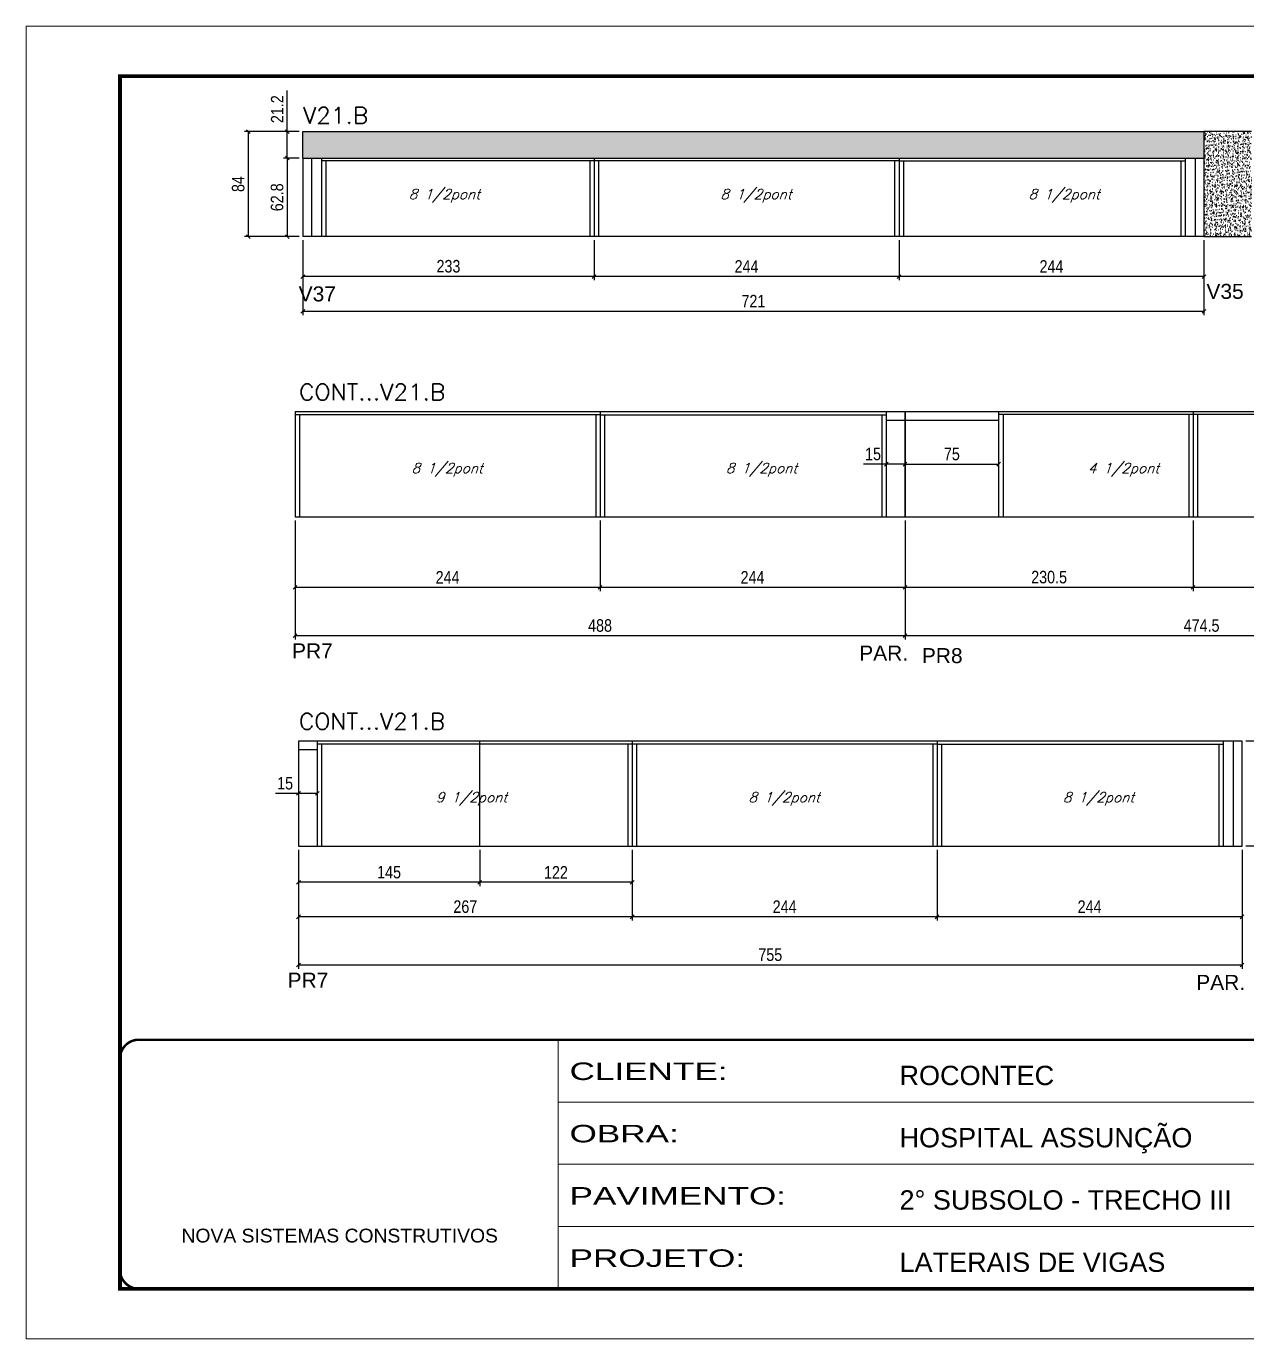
# Model space of a CAD drawing. Extents: x 137137 to 143418, y 10464 to 34486.
# Drawn here: x 137137 to 138114, y 25396 to 26446 of the extents above; entities that cross this region are included whole.
import ezdxf

# ---------------------------------------------------------------- set-up
doc = ezdxf.new("R2010")
doc.units = 0
doc.linetypes.add('CONTINUO', pattern=[0])
doc.linetypes.add('DASHED', pattern=[0.75, 0.5, -0.25])
doc.layers.add('00-FELIPE', color=2, linetype='Continuous', lineweight=13, plot=False)
for name, color, linetype in [('5', 5, 'Continuous'), ('COTA', 241, 'Continuous'), ('cotas', 4, 'Continuous'), ('Painéis', 200, 'Continuous'), ('SARR_2.2x7', 40, 'Continuous'), ('SARR_3.5x7', 81, 'Continuous'), ('texto', 7, 'Continuous')]:
    doc.layers.add(name, color=color, linetype=linetype)
for name, color, linetype, lineweight in [('Escoras', 2, 'Continuous', 25), ('Folhas', 255, 'Continuous', 9), ('SARRAFO DE PRESSAO', 251, 'DASHED', 9), ('Texto Seção', 7, 'Continuous', 15)]:
    doc.layers.add(name, color=color, linetype=linetype, lineweight=lineweight)
doc.styles.add('ARIAL', font='arial.ttf')
doc.styles.add('COTA TECNICA', font='techl___.ttf', dxfattribs={"height": 10})
doc.styles.add('REGUA-120', font='ROMANS.shx', dxfattribs={"height": 15})
doc.styles.add('Romans', font='romans.shx')
doc.styles.get("Standard").update_dxf_attribs({"font": 'arial.ttf'})
doc.styles.add('Tecnologia', font='')
doc.styles.get('Tecnologia').set_extended_font_data('Forgotten Futurist')
doc.dimstyles.new('PAINEL', dxfattribs={"dimtxt": 10, "dimasz": 3, "dimexe": 3, "dimexo": 3, "dimgap": 3, "dimtad": 1, "dimdec": 1, "dimzin": 12, "dimdsep": 46, "dimtxsty": 'COTA TECNICA', "dimblk1": 'OBLIQUE', "dimblk2": 'OBLIQUE', "dimsah": 1, "dimcen": 0.9, "dimclrd": 4, "dimclre": 4, "dimclrt": 240, "dimadec": 1, "dimazin": 3, "dimtfac": 1, "dimtdec": 1, "dimtmove": 0, "dimatfit": 3, "dimfxl": 1, "dimtolj": 1, "dimtzin": 12, "dimarcsym": 0})

# ---------------------------------------------------------------- blocks, each defined once
blk = doc.blocks.new('9999999999')
at = {"color": 30, "linetype": 'CONTINUO'}
for p, q in [((98564.6, 34230.2), (98564.6, 34429.4)), ((98564.6, 34379.6), (99584, 34379.6)), ((98564.6, 34329.8), (99488, 34329.8)), ((98564.6, 34280), (99488, 34280))]:
    blk.add_line(p, q, dxfattribs=at)
at = {"color": 30, "linetype": 'CONTINUO', "const_width": 2}
blk.add_lwpolyline([(99584, 34230.2), (99584, 34414.4, 0.414214), (99569, 34429.4), (98229, 34429.4, 0.414214), (98214, 34414.4), (98214, 34245.2, 0.414214), (98229, 34230.2), (99584, 34230.2)], format="xyb", dxfattribs=at)
at = {"layer": 'Folhas'}
blk.add_lwpolyline([(98139, 34190.2), (99624, 34190.2), (99624, 35240.2), (98139, 35240.2)], close=True, dxfattribs=at)
at = {"layer": 'Folhas', "color": 30, "const_width": 3}
blk.add_lwpolyline([(98214, 34230.2), (99584, 34230.2), (99584, 35200.2), (98214, 35200.2)], close=True, dxfattribs=at)
at = {"color": 7, "linetype": 'Continuous', "ltscale": 5, "style": 'ARIAL'}
for s, height, p in [('ROCONTEC', 15.48, (98837.7, 34393.1)), ('HOSPITAL ASSUNÇÃO', 15.483, (98837.7, 34343.3)), ('2° SUBSOLO - TRECHO III', 15.483, (98837.7, 34293.5)), ('NOVA SISTEMAS CONSTRUTIVOS', 11.059, (98263.2, 34267.2)), ('LATERAIS DE VIGAS', 15.483, (98837.7, 34243.7))]:
    blk.add_text(s, height=height, dxfattribs=at).set_placement(p)
at = {"layer": 'Folhas', "color": 7, "style": 'Tecnologia', "width": 1.5}
for s, p in [('CLIENTE:', (98573.7, 34397.2)), ('OBRA:', (98573.7, 34347.3)), ('PAVIMENTO:', (98573.7, 34297.5)), ('PROJETO:', (98573.7, 34247.7))]:
    blk.add_text(s, height=14, dxfattribs=at).set_placement(p)
blk = doc.blocks.new('_Oblique')
at = {"color": 0, "linetype": 'ByBlock', "lineweight": -2}
blk.add_line((-0.5, -0.5), (0.5, 0.5), dxfattribs=at)
blk = doc.blocks.new('*D622')
at = {"layer": 'Defpoints', "color": 0, "linetype": 'ByBlock', "transparency": 16777216}
for p in [(137835.6, 26277.5), (138079.6, 26277.5), (137835.6, 26245.5)]:
    blk.add_point(p, dxfattribs=at)
at = {"layer": 'Escoras', "color": 4, "linetype": 'ByBlock', "lineweight": -2, "transparency": 16777216}
for p, q in [((137835.6, 26274.5), (137835.6, 26242.5)), ((138079.6, 26274.5), (138079.6, 26242.5)), ((138079.6, 26245.5), (137835.6, 26245.5))]:
    blk.add_line(p, q, dxfattribs=at)
at = {"layer": 'Escoras', "color": 4, "linetype": 'ByBlock', "lineweight": -2, "transparency": 16777216, "xscale": 3, "yscale": 3, "zscale": 3, "rotation": 180}
blk.add_blockref('_Oblique', (137835.6, 26245.5), dxfattribs=at)
at = {"layer": 'Escoras', "color": 4, "linetype": 'ByBlock', "lineweight": -2, "transparency": 16777216, "xscale": 3, "yscale": 3, "zscale": 3}
blk.add_blockref('_Oblique', (138079.6, 26245.5), dxfattribs=at)
at = {"layer": 'Escoras', "color": 240, "linetype": 'ByBlock', "transparency": 16777216, "insert": (137957.6, 26253.6), "char_height": 10, "attachment_point": 5, "style": 'COTA TECNICA'}
blk.add_mtext('\\A1;244', dxfattribs=at)
blk = doc.blocks.new('*D623')
at = {"layer": 'Defpoints', "color": 0, "linetype": 'ByBlock', "transparency": 16777216}
for p in [(137591.6, 26277.5), (137835.6, 26277.5), (137591.6, 26245.5)]:
    blk.add_point(p, dxfattribs=at)
at = {"layer": 'Escoras', "color": 4, "linetype": 'ByBlock', "lineweight": -2, "transparency": 16777216}
for p, q in [((137591.6, 26274.5), (137591.6, 26242.5)), ((137835.6, 26274.5), (137835.6, 26242.5)), ((137835.6, 26245.5), (137591.6, 26245.5))]:
    blk.add_line(p, q, dxfattribs=at)
at = {"layer": 'Escoras', "color": 4, "linetype": 'ByBlock', "lineweight": -2, "transparency": 16777216, "xscale": 3, "yscale": 3, "zscale": 3, "rotation": 180}
blk.add_blockref('_Oblique', (137591.6, 26245.5), dxfattribs=at)
at = {"layer": 'Escoras', "color": 4, "linetype": 'ByBlock', "lineweight": -2, "transparency": 16777216, "xscale": 3, "yscale": 3, "zscale": 3}
blk.add_blockref('_Oblique', (137835.6, 26245.5), dxfattribs=at)
at = {"layer": 'Escoras', "color": 240, "linetype": 'ByBlock', "transparency": 16777216, "insert": (137713.6, 26253.6), "char_height": 10, "attachment_point": 5, "style": 'COTA TECNICA'}
blk.add_mtext('\\A1;244', dxfattribs=at)
blk = doc.blocks.new('*D624')
at = {"layer": 'Defpoints', "color": 0, "linetype": 'ByBlock', "transparency": 16777216}
for p in [(137358.6, 26277.5), (137591.6, 26277.5), (137358.6, 26245.5)]:
    blk.add_point(p, dxfattribs=at)
at = {"layer": 'Escoras', "color": 4, "linetype": 'ByBlock', "lineweight": -2, "transparency": 16777216}
for p, q in [((137358.6, 26274.5), (137358.6, 26242.5)), ((137591.6, 26274.5), (137591.6, 26242.5)), ((137591.6, 26245.5), (137358.6, 26245.5))]:
    blk.add_line(p, q, dxfattribs=at)
at = {"layer": 'Escoras', "color": 4, "linetype": 'ByBlock', "lineweight": -2, "transparency": 16777216, "xscale": 3, "yscale": 3, "zscale": 3, "rotation": 180}
blk.add_blockref('_Oblique', (137358.6, 26245.5), dxfattribs=at)
at = {"layer": 'Escoras', "color": 4, "linetype": 'ByBlock', "lineweight": -2, "transparency": 16777216, "xscale": 3, "yscale": 3, "zscale": 3}
blk.add_blockref('_Oblique', (137591.6, 26245.5), dxfattribs=at)
at = {"layer": 'Escoras', "color": 240, "linetype": 'ByBlock', "transparency": 16777216, "insert": (137475.1, 26253.7), "char_height": 10, "attachment_point": 5, "style": 'COTA TECNICA'}
blk.add_mtext('\\A1;233', dxfattribs=at)
blk = doc.blocks.new('*D610')
at = {"layer": 'Defpoints', "color": 0, "linetype": 'ByBlock', "transparency": 16777216}
for p in [(137358.6, 26277.5), (138079.6, 26277.6), (138079.6, 26217.7)]:
    blk.add_point(p, dxfattribs=at)
at = {"layer": 'Escoras', "color": 4, "linetype": 'ByBlock', "lineweight": -2, "transparency": 16777216}
for p, q in [((137358.6, 26274.5), (137358.6, 26214.7)), ((138079.6, 26274.6), (138079.6, 26214.7)), ((137358.6, 26217.7), (138079.6, 26217.7))]:
    blk.add_line(p, q, dxfattribs=at)
at = {"layer": 'Escoras', "color": 4, "linetype": 'ByBlock', "lineweight": -2, "transparency": 16777216, "xscale": 3, "yscale": 3, "zscale": 3, "rotation": 180}
blk.add_blockref('_Oblique', (137358.6, 26217.7), dxfattribs=at)
at = {"layer": 'Escoras', "color": 4, "linetype": 'ByBlock', "lineweight": -2, "transparency": 16777216, "xscale": 3, "yscale": 3, "zscale": 3}
blk.add_blockref('_Oblique', (138079.6, 26217.7), dxfattribs=at)
at = {"layer": 'Escoras', "color": 240, "linetype": 'ByBlock', "transparency": 16777216, "insert": (137719.1, 26225.8), "char_height": 10, "attachment_point": 5, "style": 'COTA TECNICA'}
blk.add_mtext('\\A1;721', dxfattribs=at)
blk = doc.blocks.new('*D101')
at = {"layer": 'cotas', "color": 4, "linetype": 'ByBlock', "lineweight": -2, "transparency": 16777216}
for p, q in [((138070.9, 26050.4), (138070.9, 25993.8)), ((138314.9, 26050.4), (138314.9, 25993.8)), ((138314.9, 25996.8), (138070.9, 25996.8))]:
    blk.add_line(p, q, dxfattribs=at)
at = {"layer": 'Defpoints', "color": 0, "linetype": 'ByBlock', "transparency": 16777216}
for p in [(138070.9, 26053.4), (138314.9, 26053.4), (138070.9, 25996.8)]:
    blk.add_point(p, dxfattribs=at)
at = {"layer": 'cotas', "color": 4, "linetype": 'ByBlock', "lineweight": -2, "transparency": 16777216, "xscale": 3, "yscale": 3, "zscale": 3, "rotation": 180}
blk.add_blockref('_Oblique', (138070.9, 25996.8), dxfattribs=at)
at = {"layer": 'cotas', "color": 4, "linetype": 'ByBlock', "lineweight": -2, "transparency": 16777216, "xscale": 3, "yscale": 3, "zscale": 3}
blk.add_blockref('_Oblique', (138314.9, 25996.8), dxfattribs=at)
at = {"layer": 'cotas', "color": 240, "linetype": 'ByBlock', "transparency": 16777216, "insert": (138192.9, 26004.9), "char_height": 10, "attachment_point": 5, "style": 'COTA TECNICA'}
blk.add_mtext('\\A1;244', dxfattribs=at)
blk = doc.blocks.new('*D611')
at = {"layer": 'Defpoints', "color": 0, "linetype": 'ByBlock', "transparency": 16777216}
for p in [(137840.4, 26053.4), (138070.9, 26053.4), (137840.4, 25996.8)]:
    blk.add_point(p, dxfattribs=at)
at = {"layer": 'Escoras', "color": 4, "linetype": 'ByBlock', "lineweight": -2, "transparency": 16777216}
for p, q in [((137840.4, 26050.4), (137840.4, 25993.8)), ((138070.9, 26050.4), (138070.9, 25993.8)), ((138070.9, 25996.8), (137840.4, 25996.8))]:
    blk.add_line(p, q, dxfattribs=at)
at = {"layer": 'Escoras', "color": 4, "linetype": 'ByBlock', "lineweight": -2, "transparency": 16777216, "xscale": 3, "yscale": 3, "zscale": 3, "rotation": 180}
blk.add_blockref('_Oblique', (137840.4, 25996.8), dxfattribs=at)
at = {"layer": 'Escoras', "color": 4, "linetype": 'ByBlock', "lineweight": -2, "transparency": 16777216, "xscale": 3, "yscale": 3, "zscale": 3}
blk.add_blockref('_Oblique', (138070.9, 25996.8), dxfattribs=at)
at = {"layer": 'Escoras', "color": 240, "linetype": 'ByBlock', "transparency": 16777216, "insert": (137955.7, 26005), "char_height": 10, "attachment_point": 5, "style": 'COTA TECNICA'}
blk.add_mtext('\\A1;230.5', dxfattribs=at)
blk = doc.blocks.new('*D102')
at = {"layer": 'Defpoints', "color": 0, "linetype": 'ByBlock', "transparency": 16777216}
for p in [(137840.4, 26053.4), (138314.9, 26053.4), (137840.4, 25958.2)]:
    blk.add_point(p, dxfattribs=at)
at = {"layer": 'Escoras', "color": 4, "linetype": 'ByBlock', "lineweight": -2, "transparency": 16777216}
for p, q in [((137840.4, 26050.4), (137840.4, 25955.2)), ((138314.9, 26050.4), (138314.9, 25955.2)), ((138314.9, 25958.2), (137840.4, 25958.2))]:
    blk.add_line(p, q, dxfattribs=at)
at = {"layer": 'Escoras', "color": 4, "linetype": 'ByBlock', "lineweight": -2, "transparency": 16777216, "xscale": 3, "yscale": 3, "zscale": 3, "rotation": 180}
blk.add_blockref('_Oblique', (137840.4, 25958.2), dxfattribs=at)
at = {"layer": 'Escoras', "color": 4, "linetype": 'ByBlock', "lineweight": -2, "transparency": 16777216, "xscale": 3, "yscale": 3, "zscale": 3}
blk.add_blockref('_Oblique', (138314.9, 25958.2), dxfattribs=at)
at = {"layer": 'Escoras', "color": 240, "linetype": 'ByBlock', "transparency": 16777216, "insert": (138077.7, 25966.3), "char_height": 10, "attachment_point": 5, "style": 'COTA TECNICA'}
blk.add_mtext('\\A1;474.5', dxfattribs=at)
blk = doc.blocks.new('*D103')
at = {"layer": 'cotas', "color": 4, "linetype": 'ByBlock', "lineweight": -2, "transparency": 16777216}
for p, q in [((137866.1, 25787), (137866.1, 25730.3)), ((138110.1, 25787), (138110.1, 25730.3)), ((138110.1, 25733.3), (137866.1, 25733.3))]:
    blk.add_line(p, q, dxfattribs=at)
at = {"layer": 'Defpoints', "color": 0, "linetype": 'ByBlock', "transparency": 16777216}
for p in [(137866.1, 25790), (138110.1, 25790), (137866.1, 25733.3)]:
    blk.add_point(p, dxfattribs=at)
at = {"layer": 'cotas', "color": 4, "linetype": 'ByBlock', "lineweight": -2, "transparency": 16777216, "xscale": 3, "yscale": 3, "zscale": 3, "rotation": 180}
blk.add_blockref('_Oblique', (137866.1, 25733.3), dxfattribs=at)
at = {"layer": 'cotas', "color": 4, "linetype": 'ByBlock', "lineweight": -2, "transparency": 16777216, "xscale": 3, "yscale": 3, "zscale": 3}
blk.add_blockref('_Oblique', (138110.1, 25733.3), dxfattribs=at)
at = {"layer": 'cotas', "color": 240, "linetype": 'ByBlock', "transparency": 16777216, "insert": (137988.1, 25741.4), "char_height": 10, "attachment_point": 5, "style": 'COTA TECNICA'}
blk.add_mtext('\\A1;244', dxfattribs=at)
blk = doc.blocks.new('*D612')
at = {"layer": 'Defpoints', "color": 0, "linetype": 'ByBlock', "transparency": 16777216}
for p in [(137355.1, 25790), (137622.1, 25790), (137355.1, 25733.3)]:
    blk.add_point(p, dxfattribs=at)
at = {"layer": 'Escoras', "color": 4, "linetype": 'ByBlock', "lineweight": -2, "transparency": 16777216}
for p, q in [((137355.1, 25787), (137355.1, 25730.3)), ((137622.1, 25787), (137622.1, 25730.3)), ((137622.1, 25733.3), (137355.1, 25733.3))]:
    blk.add_line(p, q, dxfattribs=at)
at = {"layer": 'Escoras', "color": 4, "linetype": 'ByBlock', "lineweight": -2, "transparency": 16777216, "xscale": 3, "yscale": 3, "zscale": 3, "rotation": 180}
blk.add_blockref('_Oblique', (137355.1, 25733.3), dxfattribs=at)
at = {"layer": 'Escoras', "color": 4, "linetype": 'ByBlock', "lineweight": -2, "transparency": 16777216, "xscale": 3, "yscale": 3, "zscale": 3}
blk.add_blockref('_Oblique', (137622.1, 25733.3), dxfattribs=at)
at = {"layer": 'Escoras', "color": 240, "linetype": 'ByBlock', "transparency": 16777216, "insert": (137488.6, 25741.4), "char_height": 10, "attachment_point": 5, "style": 'COTA TECNICA'}
blk.add_mtext('\\A1;267', dxfattribs=at)
blk = doc.blocks.new('*D104')
at = {"layer": 'Defpoints', "color": 0, "linetype": 'ByBlock', "transparency": 16777216}
for p in [(137355.1, 25790), (138110.1, 25790), (137355.1, 25694.7)]:
    blk.add_point(p, dxfattribs=at)
at = {"layer": 'Escoras', "color": 4, "linetype": 'ByBlock', "lineweight": -2, "transparency": 16777216}
for p, q in [((137355.1, 25787), (137355.1, 25691.7)), ((138110.1, 25787), (138110.1, 25691.7)), ((138110.1, 25694.7), (137355.1, 25694.7))]:
    blk.add_line(p, q, dxfattribs=at)
at = {"layer": 'Escoras', "color": 4, "linetype": 'ByBlock', "lineweight": -2, "transparency": 16777216, "xscale": 3, "yscale": 3, "zscale": 3, "rotation": 180}
blk.add_blockref('_Oblique', (137355.1, 25694.7), dxfattribs=at)
at = {"layer": 'Escoras', "color": 4, "linetype": 'ByBlock', "lineweight": -2, "transparency": 16777216, "xscale": 3, "yscale": 3, "zscale": 3}
blk.add_blockref('_Oblique', (138110.1, 25694.7), dxfattribs=at)
at = {"layer": 'Escoras', "color": 240, "linetype": 'ByBlock', "transparency": 16777216, "insert": (137732.6, 25702.9), "char_height": 10, "attachment_point": 5, "style": 'COTA TECNICA'}
blk.add_mtext('\\A1;755', dxfattribs=at)
blk = doc.blocks.new('*D593')
at = {"layer": 'Defpoints', "color": 0, "linetype": 'ByBlock', "transparency": 16777216}
for p in [(137500.1, 25790), (137622.1, 25790), (137500.1, 25760.9)]:
    blk.add_point(p, dxfattribs=at)
at = {"layer": 'Escoras', "color": 4, "linetype": 'ByBlock', "lineweight": -2, "transparency": 16777216}
for p, q in [((137500.1, 25787), (137500.1, 25757.9)), ((137622.1, 25787), (137622.1, 25757.9)), ((137622.1, 25760.9), (137500.1, 25760.9))]:
    blk.add_line(p, q, dxfattribs=at)
at = {"layer": 'Escoras', "color": 4, "linetype": 'ByBlock', "lineweight": -2, "transparency": 16777216, "xscale": 3, "yscale": 3, "zscale": 3, "rotation": 180}
blk.add_blockref('_Oblique', (137500.1, 25760.9), dxfattribs=at)
at = {"layer": 'Escoras', "color": 4, "linetype": 'ByBlock', "lineweight": -2, "transparency": 16777216, "xscale": 3, "yscale": 3, "zscale": 3}
blk.add_blockref('_Oblique', (137622.1, 25760.9), dxfattribs=at)
at = {"layer": 'Escoras', "color": 240, "linetype": 'ByBlock', "transparency": 16777216, "insert": (137561.1, 25768.9), "char_height": 10, "attachment_point": 5, "style": 'COTA TECNICA'}
blk.add_mtext('\\A1;122', dxfattribs=at)
blk = doc.blocks.new('*D89')
at = {"layer": 'Defpoints', "color": 0, "linetype": 'ByBlock', "transparency": 16777216}
for p in [(137355.1, 25790), (137500.1, 25790), (137355.1, 25760.9)]:
    blk.add_point(p, dxfattribs=at)
at = {"layer": 'Escoras', "color": 4, "linetype": 'ByBlock', "lineweight": -2, "transparency": 16777216}
for p, q in [((137355.1, 25787), (137355.1, 25757.9)), ((137500.1, 25787), (137500.1, 25757.9)), ((137500.1, 25760.9), (137355.1, 25760.9))]:
    blk.add_line(p, q, dxfattribs=at)
at = {"layer": 'Escoras', "color": 4, "linetype": 'ByBlock', "lineweight": -2, "transparency": 16777216, "xscale": 3, "yscale": 3, "zscale": 3, "rotation": 180}
blk.add_blockref('_Oblique', (137355.1, 25760.9), dxfattribs=at)
at = {"layer": 'Escoras', "color": 4, "linetype": 'ByBlock', "lineweight": -2, "transparency": 16777216, "xscale": 3, "yscale": 3, "zscale": 3}
blk.add_blockref('_Oblique', (137500.1, 25760.9), dxfattribs=at)
at = {"layer": 'Escoras', "color": 240, "linetype": 'ByBlock', "transparency": 16777216, "insert": (137427.6, 25769), "char_height": 10, "attachment_point": 5, "style": 'COTA TECNICA'}
blk.add_mtext('\\A1;145', dxfattribs=at)
blk = doc.blocks.new('*D594')
at = {"layer": 'Defpoints', "color": 0, "linetype": 'ByBlock', "transparency": 16777216}
for p in [(137622.1, 25790), (137866.1, 25790), (137622.1, 25733.3)]:
    blk.add_point(p, dxfattribs=at)
at = {"layer": 'Escoras', "color": 4, "linetype": 'ByBlock', "lineweight": -2, "transparency": 16777216}
for p, q in [((137622.1, 25787), (137622.1, 25730.3)), ((137866.1, 25787), (137866.1, 25730.3)), ((137866.1, 25733.3), (137622.1, 25733.3))]:
    blk.add_line(p, q, dxfattribs=at)
at = {"layer": 'Escoras', "color": 4, "linetype": 'ByBlock', "lineweight": -2, "transparency": 16777216, "xscale": 3, "yscale": 3, "zscale": 3, "rotation": 180}
blk.add_blockref('_Oblique', (137622.1, 25733.3), dxfattribs=at)
at = {"layer": 'Escoras', "color": 4, "linetype": 'ByBlock', "lineweight": -2, "transparency": 16777216, "xscale": 3, "yscale": 3, "zscale": 3}
blk.add_blockref('_Oblique', (137866.1, 25733.3), dxfattribs=at)
at = {"layer": 'Escoras', "color": 240, "linetype": 'ByBlock', "transparency": 16777216, "insert": (137744.1, 25741.4), "char_height": 10, "attachment_point": 5, "style": 'COTA TECNICA'}
blk.add_mtext('\\A1;244', dxfattribs=at)
blk = doc.blocks.new('*D90')
at = {"layer": 'cotas', "color": 4, "linetype": 'ByBlock', "lineweight": -2, "transparency": 16777216}
for p, q in [((137596.4, 26050.4), (137596.4, 25993.8)), ((137840.4, 26050.4), (137840.4, 25993.8)), ((137840.4, 25996.8), (137596.4, 25996.8))]:
    blk.add_line(p, q, dxfattribs=at)
at = {"layer": 'Defpoints', "color": 0, "linetype": 'ByBlock', "transparency": 16777216}
for p in [(137596.4, 26053.4), (137840.4, 26053.4), (137596.4, 25996.8)]:
    blk.add_point(p, dxfattribs=at)
at = {"layer": 'cotas', "color": 4, "linetype": 'ByBlock', "lineweight": -2, "transparency": 16777216, "xscale": 3, "yscale": 3, "zscale": 3, "rotation": 180}
blk.add_blockref('_Oblique', (137596.4, 25996.8), dxfattribs=at)
at = {"layer": 'cotas', "color": 4, "linetype": 'ByBlock', "lineweight": -2, "transparency": 16777216, "xscale": 3, "yscale": 3, "zscale": 3}
blk.add_blockref('_Oblique', (137840.4, 25996.8), dxfattribs=at)
at = {"layer": 'cotas', "color": 240, "linetype": 'ByBlock', "transparency": 16777216, "insert": (137718.4, 26004.9), "char_height": 10, "attachment_point": 5, "style": 'COTA TECNICA'}
blk.add_mtext('\\A1;244', dxfattribs=at)
blk = doc.blocks.new('*D91')
at = {"layer": 'Defpoints', "color": 0, "linetype": 'ByBlock', "transparency": 16777216}
for p in [(137352.4, 26053.4), (137840.4, 26053.4), (137352.4, 25958.2)]:
    blk.add_point(p, dxfattribs=at)
at = {"layer": 'Escoras', "color": 4, "linetype": 'ByBlock', "lineweight": -2, "transparency": 16777216}
for p, q in [((137352.4, 26050.4), (137352.4, 25955.2)), ((137840.4, 26050.4), (137840.4, 25955.2)), ((137840.4, 25958.2), (137352.4, 25958.2))]:
    blk.add_line(p, q, dxfattribs=at)
at = {"layer": 'Escoras', "color": 4, "linetype": 'ByBlock', "lineweight": -2, "transparency": 16777216, "xscale": 3, "yscale": 3, "zscale": 3, "rotation": 180}
blk.add_blockref('_Oblique', (137352.4, 25958.2), dxfattribs=at)
at = {"layer": 'Escoras', "color": 4, "linetype": 'ByBlock', "lineweight": -2, "transparency": 16777216, "xscale": 3, "yscale": 3, "zscale": 3}
blk.add_blockref('_Oblique', (137840.4, 25958.2), dxfattribs=at)
at = {"layer": 'Escoras', "color": 240, "linetype": 'ByBlock', "transparency": 16777216, "insert": (137596.4, 25966.3), "char_height": 10, "attachment_point": 5, "style": 'COTA TECNICA'}
blk.add_mtext('\\A1;488', dxfattribs=at)
blk = doc.blocks.new('*D597')
at = {"layer": 'Defpoints', "color": 0, "linetype": 'ByBlock', "transparency": 16777216}
for p in [(137352.4, 26053.4), (137596.4, 26053.4), (137352.4, 25996.8)]:
    blk.add_point(p, dxfattribs=at)
at = {"layer": 'Escoras', "color": 4, "linetype": 'ByBlock', "lineweight": -2, "transparency": 16777216}
for p, q in [((137352.4, 26050.4), (137352.4, 25993.8)), ((137596.4, 26050.4), (137596.4, 25993.8)), ((137596.4, 25996.8), (137352.4, 25996.8))]:
    blk.add_line(p, q, dxfattribs=at)
at = {"layer": 'Escoras', "color": 4, "linetype": 'ByBlock', "lineweight": -2, "transparency": 16777216, "xscale": 3, "yscale": 3, "zscale": 3, "rotation": 180}
blk.add_blockref('_Oblique', (137352.4, 25996.8), dxfattribs=at)
at = {"layer": 'Escoras', "color": 4, "linetype": 'ByBlock', "lineweight": -2, "transparency": 16777216, "xscale": 3, "yscale": 3, "zscale": 3}
blk.add_blockref('_Oblique', (137596.4, 25996.8), dxfattribs=at)
at = {"layer": 'Escoras', "color": 240, "linetype": 'ByBlock', "transparency": 16777216, "insert": (137474.4, 26004.9), "char_height": 10, "attachment_point": 5, "style": 'COTA TECNICA'}
blk.add_mtext('\\A1;244', dxfattribs=at)
blk = doc.blocks.new('*D599')
at = {"layer": 'Defpoints', "color": 0, "linetype": 'ByBlock', "transparency": 16777216}
for p in [(137358.6, 26340.3), (137346.1, 26277.5), (137358.6, 26277.5)]:
    blk.add_point(p, dxfattribs=at)
at = {"layer": 'Escoras', "color": 4, "linetype": 'ByBlock', "lineweight": -2, "transparency": 16777216}
for p, q in [((137355.6, 26340.3), (137343.1, 26340.3)), ((137346.1, 26340.3), (137346.1, 26277.5)), ((137355.6, 26277.5), (137343.1, 26277.5))]:
    blk.add_line(p, q, dxfattribs=at)
at = {"layer": 'Escoras', "color": 4, "linetype": 'ByBlock', "lineweight": -2, "transparency": 16777216, "xscale": 3, "yscale": 3, "zscale": 3}
for p, rotation in [((137346.1, 26340.3), 90), ((137346.1, 26277.5), 270)]:
    blk.add_blockref('_Oblique', p, dxfattribs=dict(at, rotation=rotation))
at = {"layer": 'Escoras', "color": 240, "linetype": 'ByBlock', "transparency": 16777216, "insert": (137338, 26308.9), "char_height": 10, "attachment_point": 5, "rotation": 90, "style": 'COTA TECNICA'}
blk.add_mtext('\\A1;62.8', dxfattribs=at)
blk = doc.blocks.new('*D93')
at = {"layer": 'Defpoints', "color": 0, "linetype": 'ByBlock', "transparency": 16777216}
for p in [(137315, 26361.5), (137358.6, 26361.5), (137358.6, 26277.5)]:
    blk.add_point(p, dxfattribs=at)
at = {"layer": 'Escoras', "color": 4, "linetype": 'ByBlock', "lineweight": -2, "transparency": 16777216}
for p, q in [((137355.6, 26361.5), (137312, 26361.5)), ((137315, 26277.5), (137315, 26361.5)), ((137355.6, 26277.5), (137312, 26277.5))]:
    blk.add_line(p, q, dxfattribs=at)
at = {"layer": 'Escoras', "color": 4, "linetype": 'ByBlock', "lineweight": -2, "transparency": 16777216, "xscale": 3, "yscale": 3, "zscale": 3}
for p, rotation in [((137315, 26361.5), 90), ((137315, 26277.5), 270)]:
    blk.add_blockref('_Oblique', p, dxfattribs=dict(at, rotation=rotation))
at = {"layer": 'Escoras', "color": 240, "linetype": 'ByBlock', "transparency": 16777216, "insert": (137306.9, 26319.5), "char_height": 10, "attachment_point": 5, "rotation": 90, "style": 'COTA TECNICA'}
blk.add_mtext('\\A1;84', dxfattribs=at)
blk = doc.blocks.new('*D925')
at = {"layer": '00-FELIPE', "color": 4, "lineweight": -2, "transparency": 16777216}
for p, q in [((138113.1, 25874), (138164.2, 25874)), ((138161.2, 25790), (138161.2, 25874)), ((138113.1, 25790), (138164.2, 25790))]:
    blk.add_line(p, q, dxfattribs=at)
at = {"layer": 'Defpoints', "color": 0, "transparency": 16777216}
for p in [(138110.1, 25874), (138161.2, 25874), (138110.1, 25790)]:
    blk.add_point(p, dxfattribs=at)
at = {"layer": '00-FELIPE', "color": 4, "lineweight": -2, "transparency": 16777216, "xscale": 3, "yscale": 3, "zscale": 3}
for p, rotation in [((138161.2, 25874), 90), ((138161.2, 25790), 270)]:
    blk.add_blockref('_Oblique', p, dxfattribs=dict(at, rotation=rotation))
at = {"layer": '00-FELIPE', "color": 240, "transparency": 16777216, "insert": (138153.1, 25832), "char_height": 10, "attachment_point": 5, "rotation": 90, "style": 'COTA TECNICA'}
blk.add_mtext('\\A1;84', dxfattribs=at)
blk = doc.blocks.new('*D929')
at = {"layer": '00-FELIPE', "color": 4, "lineweight": -2, "transparency": 16777216}
for p, q in [((137825.4, 26095.4), (137807.1, 26095.4)), ((137840.4, 26095.4), (137825.4, 26095.4))]:
    blk.add_line(p, q, dxfattribs=at)
at = {"layer": 'Defpoints', "color": 0, "transparency": 16777216}
for p in [(137825.4, 26095.4), (137825.4, 26095.4), (137840.4, 26095.4)]:
    blk.add_point(p, dxfattribs=at)
at = {"layer": '00-FELIPE', "color": 4, "lineweight": -2, "transparency": 16777216, "xscale": 3, "yscale": 3, "zscale": 3, "rotation": 180}
blk.add_blockref('_Oblique', (137825.4, 26095.4), dxfattribs=at)
at = {"layer": '00-FELIPE', "color": 4, "lineweight": -2, "transparency": 16777216, "xscale": 3, "yscale": 3, "zscale": 3}
blk.add_blockref('_Oblique', (137840.4, 26095.4), dxfattribs=at)
at = {"layer": '00-FELIPE', "color": 240, "transparency": 16777216, "insert": (137814.8, 26103.5), "char_height": 10, "attachment_point": 5, "style": 'COTA TECNICA'}
blk.add_mtext('\\A1;15', dxfattribs=at)
blk = doc.blocks.new('*D930')
at = {"layer": '00-FELIPE', "color": 4, "lineweight": -2, "transparency": 16777216}
blk.add_line((137840.4, 26095.4), (137915.4, 26095.4), dxfattribs=at)
at = {"layer": 'Defpoints', "color": 0, "transparency": 16777216}
for p in [(137840.4, 26095.4), (137915.4, 26095.4), (137915.4, 26095.4)]:
    blk.add_point(p, dxfattribs=at)
at = {"layer": '00-FELIPE', "color": 4, "lineweight": -2, "transparency": 16777216, "xscale": 3, "yscale": 3, "zscale": 3, "rotation": 180}
blk.add_blockref('_Oblique', (137840.4, 26095.4), dxfattribs=at)
at = {"layer": '00-FELIPE', "color": 4, "lineweight": -2, "transparency": 16777216, "xscale": 3, "yscale": 3, "zscale": 3}
blk.add_blockref('_Oblique', (137915.4, 26095.4), dxfattribs=at)
at = {"layer": '00-FELIPE', "color": 240, "transparency": 16777216, "insert": (137877.9, 26103.5), "char_height": 10, "attachment_point": 5, "style": 'COTA TECNICA'}
blk.add_mtext('\\A1;75', dxfattribs=at)
blk = doc.blocks.new('*D932')
at = {"layer": '00-FELIPE', "color": 4, "lineweight": -2, "transparency": 16777216}
for p, q in [((137355.1, 25832), (137336.7, 25832)), ((137370.1, 25832), (137355.1, 25832)), ((137370.1, 25829), (137370.1, 25829))]:
    blk.add_line(p, q, dxfattribs=at)
at = {"layer": 'Defpoints', "color": 0, "transparency": 16777216}
for p in [(137355.1, 25832), (137355.1, 25832), (137370.1, 25832)]:
    blk.add_point(p, dxfattribs=at)
at = {"layer": '00-FELIPE', "color": 4, "lineweight": -2, "transparency": 16777216, "xscale": 3, "yscale": 3, "zscale": 3, "rotation": 180}
blk.add_blockref('_Oblique', (137355.1, 25832), dxfattribs=at)
at = {"layer": '00-FELIPE', "color": 4, "lineweight": -2, "transparency": 16777216, "xscale": 3, "yscale": 3, "zscale": 3}
blk.add_blockref('_Oblique', (137370.1, 25832), dxfattribs=at)
at = {"layer": '00-FELIPE', "color": 240, "transparency": 16777216, "insert": (137344.4, 25840.1), "char_height": 10, "attachment_point": 5, "style": 'COTA TECNICA'}
blk.add_mtext('\\A1;15', dxfattribs=at)
blk = doc.blocks.new('*D953')
at = {"layer": '00-FELIPE', "color": 4, "lineweight": -2, "transparency": 16777216}
for p, q in [((137346.1, 26361.5), (137346.1, 26394.3)), ((137355.6, 26361.5), (137343.1, 26361.5)), ((137346.1, 26340.3), (137346.1, 26361.5)), ((137355.6, 26340.3), (137343.1, 26340.3))]:
    blk.add_line(p, q, dxfattribs=at)
at = {"layer": 'Defpoints', "color": 0, "transparency": 16777216}
for p in [(137346.1, 26361.5), (137358.6, 26361.5), (137358.6, 26340.3)]:
    blk.add_point(p, dxfattribs=at)
at = {"layer": '00-FELIPE', "color": 4, "lineweight": -2, "transparency": 16777216, "xscale": 3, "yscale": 3, "zscale": 3}
for p, rotation in [((137346.1, 26361.5), 90), ((137346.1, 26340.3), 270)]:
    blk.add_blockref('_Oblique', p, dxfattribs=dict(at, rotation=rotation))
at = {"layer": '00-FELIPE', "color": 240, "transparency": 16777216, "insert": (137338.1, 26379.4), "char_height": 10, "attachment_point": 5, "rotation": 90, "style": 'COTA TECNICA'}
blk.add_mtext('\\A1;21.2', dxfattribs=at)

msp = doc.modelspace()

# ---------------------------------------------------------------- hatches: boundary and pattern name
at = {"layer": 'COTA', "linetype": 'ByBlock'}
h = msp.add_hatch(dxfattribs=at)
h.set_pattern_fill('AR-CONC', color=256, scale=0.03)
h.set_pattern_definition([(50, (6545.844, -1585.117), (5.46554007, -0.47817257), [0.5715, -6.2865]), (355, (6545.844, -1585.117), (-1.05730264, 5.73170536), [0.4572, -5.02921753]), (100.4514447, (6546.2994, -1585.157), (4.40823741, 5.25353256), [0.48570026, -5.34270734]), (46.1842, (6545.844, -1583.593), (8.13237123, -1.26126984), [0.85725, -9.42975]), (96.6355576, (6546.522, -1583.698), (7.122124, 7.42278374), [0.7285507, -8.01406824]), (351.184151, (6545.844, -1583.593), (7.122124, 7.42278374), [0.685799, -7.54379196]), (21, (6546.606, -1583.974), (4.54843174, -3.06795595), [0.5715, -6.2865]), (326, (6546.606, -1583.974), (1.85406085, 5.52563898), [0.4572, -5.0292]), (71.451445, (6546.985, -1584.2296), (6.40249258, 2.45768307), [0.48570026, -5.34269813]), (37.5, (6545.844, -1585.117), (0.092658098, 2.536651166), [0, -4.96824, 0, -5.1054, 0, -5.04825]), (7.5, (6545.844, -1585.117), (2.004589875, 3.005417245), [0, -2.91084, 0, -4.85394, 0, -1.92405]), (327.5, (6544.1447, -1585.117), (4.067717855, -0.17186232), [0, -1.905, 0, -5.9436, 0, -7.8867]), (317.5, (6543.3827, -1585.117), (4.44387544, 0.76279473), [0, -2.4765, 0, -3.94716, 0, -5.6007])])
h.paths.add_polyline_path([(138079.61, 26339.53), (138079.61, 26361.53), (137358.61, 26361.53), (137358.61, 26339.53)])
h = msp.add_hatch(dxfattribs=at)
h.set_pattern_fill('AR-CONC', color=256, scale=0.03)
h.set_pattern_definition([(50, (7850.3593, -5634.8534), (5.46554007, -0.47817257), [0.5715, -6.2865]), (355, (7850.359, -5634.8534), (-1.05730264, 5.73170536), [0.4572, -5.02921753]), (100.4514447, (7850.8147, -5634.8933), (4.40823741, 5.25353256), [0.48570026, -5.34270734]), (46.1842, (7850.359, -5633.3294), (8.13237123, -1.26126984), [0.85725, -9.42975]), (96.6355576, (7851.037, -5633.4345), (7.122124, 7.42278374), [0.7285507, -8.01406824]), (351.184151, (7850.359, -5633.3294), (7.122124, 7.42278374), [0.685799, -7.54379196]), (21, (7851.1213, -5633.7104), (4.54843174, -3.06795595), [0.5715, -6.2865]), (326, (7851.121, -5633.7104), (1.85406085, 5.52563898), [0.4572, -5.0292]), (71.451445, (7851.5003, -5633.966), (6.40249258, 2.45768307), [0.48570026, -5.34269813]), (37.5, (7850.3593, -5634.8534), (0.092658098, 2.536651166), [0, -4.96824, 0, -5.1054, 0, -5.04825]), (7.5, (7850.3593, -5634.8534), (2.004589875, 3.005417245), [0, -2.91084, 0, -4.85394, 0, -1.92405]), (327.5, (7848.66, -5634.8534), (4.067717855, -0.17186232), [0, -1.905, 0, -5.9436, 0, -7.8867]), (317.5, (7847.898, -5634.8534), (4.44387544, 0.76279473), [0, -2.4765, 0, -3.94716, 0, -5.6007])])
h.paths.add_polyline_path([(138079.61, 26361.53), (138117.61, 26361.53), (138117.61, 26277.55), (138079.61, 26277.55)])

# ---------------------------------------------------------------- linework, layer by layer
for p, q in [((137358.61, 26340.33), (137358.61, 26361.53)), ((137358.61, 26361.53), (138079.61, 26361.53)), ((138079.61, 26361.53), (138079.61, 26340.33)), ((138117.61, 26361.53), (138079.61, 26361.53)), ((138079.61, 26277.55), (138117.61, 26277.55))]:
    msp.add_line(p, q, dxfattribs=at)
at = {"layer": 'Painéis', "linetype": 'ByBlock'}
for p, q in [((137358.61, 26340.33), (138079.61, 26340.33)), ((137358.61, 26340.33), (137358.61, 26277.53)), ((137591.61, 26340.33), (137591.61, 26277.53)), ((137835.61, 26340.33), (137835.61, 26277.53)), ((138079.61, 26340.33), (138079.61, 26277.53)), ((138079.61, 26277.53), (137358.61, 26277.53)), ((137352.45, 26137.4), (137352.45, 26053.4)), ((137596.45, 26137.4), (137596.45, 26053.4)), ((137840.45, 26053.4), (137840.45, 26137.4)), ((138070.95, 26137.4), (138070.95, 26053.4)), ((137352.45, 26053.4), (137840.45, 26053.4)), ((137500.07, 25873.95), (137500.07, 25789.95)), ((137622.07, 25873.95), (137622.07, 25789.95)), ((137866.07, 25873.95), (137866.07, 25789.95))]:
    msp.add_line(p, q, dxfattribs=at)
msp.add_lwpolyline([(137840.45, 26137.4), (137352.45, 26137.4)], dxfattribs=at)
for points in [[(138314.95, 26137.4), (137840.45, 26137.4), (137840.45, 26053.4), (138314.95, 26053.4)], [(138110.07, 25873.95), (137355.07, 25873.95), (137355.07, 25789.95), (138110.07, 25789.95)]]:
    msp.add_lwpolyline(points, close=True, dxfattribs=at)
at = {"layer": 'SARR_2.2x7', "linetype": 'Continuous'}
for p, q in [((137365.61, 26340.33), (137365.61, 26277.53)), ((137591.61, 26338.13), (137373.61, 26338.13)), ((137835.61, 26338.13), (137591.61, 26338.13)), ((137835.61, 26338.13), (138064.61, 26338.13)), ((138072.61, 26340.33), (138072.61, 26277.53)), ((137596.45, 26135), (137352.45, 26135)), ((137596.45, 26135), (137825.45, 26135)), ((138070.95, 26135.2), (137915.45, 26135.2)), ((138239.95, 26135.2), (138070.95, 26135.2)), ((137840.45, 26130.4), (137825.45, 26130.4)), ((137915.45, 26130.4), (137840.45, 26130.4)), ((138103.07, 25873.95), (138103.07, 25789.95)), ((137370.07, 25866.96), (137355.07, 25866.96)), ((137622.07, 25871.55), (137370.07, 25871.55)), ((137866.07, 25871.55), (137622.07, 25871.55)), ((137866.07, 25871.55), (138095.07, 25871.55))]:
    msp.add_line(p, q, dxfattribs=at)
at = {"layer": 'SARR_3.5x7'}
for p, q in [((137373.61, 26340.33), (137373.61, 26277.53)), ((137377.11, 26338.13), (137377.11, 26277.53)), ((137588.11, 26338.13), (137588.11, 26277.53)), ((137595.11, 26338.13), (137595.11, 26277.53)), ((137832.11, 26338.13), (137832.11, 26277.53)), ((137839.11, 26338.13), (137839.11, 26277.53)), ((138061.11, 26338.13), (138061.11, 26277.53)), ((138064.61, 26340.33), (138064.61, 26277.53)), ((137355.95, 26135), (137355.95, 26053.4)), ((137592.95, 26135), (137592.95, 26053.4)), ((137599.95, 26135), (137599.95, 26053.4)), ((137821.95, 26135), (137821.95, 26053.4)), ((137825.45, 26137.4), (137825.45, 26053.4)), ((137915.45, 26053.4), (137915.45, 26137.4)), ((137918.95, 26135), (137918.95, 26053.4)), ((138067.45, 26135.2), (138067.45, 26053.4)), ((138074.45, 26135.2), (138074.45, 26053.4)), ((137370.07, 25873.95), (137370.07, 25789.95)), ((138095.07, 25873.95), (138095.07, 25789.95)), ((137373.57, 25871.55), (137373.57, 25789.95)), ((137618.57, 25871.55), (137618.57, 25789.95)), ((137625.57, 25871.55), (137625.57, 25789.95)), ((137862.57, 25871.55), (137862.57, 25789.95)), ((137869.57, 25871.55), (137869.57, 25789.95)), ((138091.57, 25871.55), (138091.57, 25789.95))]:
    msp.add_line(p, q, dxfattribs=at)

# ---------------------------------------------------------------- block references
at = {"layer": 'SARRAFO DE PRESSAO', "color": 6, "linetype": 'ByBlock'}
msp.add_blockref('9999999999', (38998.31, -8794.45), dxfattribs=at)

# ---------------------------------------------------------------- texts
at = {"layer": '5', "linetype": 'Continuous'}
for s, p in [('V35', (138081.58, 26227.66)), ('V37', (137355.25, 26225.63)), ('PR7', (137349.95, 25940.07)), ('PAR.', (137803.76, 25938.32)), ('PR8', (137853.88, 25936.25)), ('PR7', (137346.42, 25676.62)), ('PAR.', (138073.39, 25674.87))]:
    msp.add_text(s, height=12, rotation=359.99996, dxfattribs=at).set_placement(p)
at = {"layer": 'texto', "color": 2, "char_height": 8, "attachment_point": 5, "style": 'Romans'}
for s, insert in [('{\\Q19;\\C256;8 1/2pont}', (137471.89, 26310.13)), ('{\\Q19;\\C256;8 1/2pont}', (137721.19, 26310.13)), ('{\\Q19;\\C256;8 1/2pont}', (137967.73, 26310.13)), ('{\\Q19;\\C256;8 1/2pont}', (137474.1, 26091.01)), ('{\\Q19;\\C256;8 1/2pont}', (137725.62, 26091.01)), ('{\\Q19;\\C256;4 1/2pont}', (138015.23, 26091.01)), ('{\\Q19;\\C256;9 1/2pont}', (137493.54, 25827.57)), ('{\\Q19;\\C256;8 1/2pont}', (137743.72, 25827.57)), ('{\\Q19;\\C256;8 1/2pont}', (137995.24, 25827.57))]:
    msp.add_mtext(s, dxfattribs=dict(at, insert=insert))
at = {"layer": 'Texto Seção', "style": 'REGUA-120', "width": 1.05}
for s, p in [('V21.B', (137358.83, 26367.9)), ('CONT...V21.B', (137355.6, 26146.6)), ('CONT...V21.B', (137355.45, 25883.16))]:
    msp.add_text(s, height=13, dxfattribs=at).set_placement(p)

# ---------------------------------------------------------------- dimensions: what is measured, and where the dimension line sits
at = {"layer": '00-FELIPE'}
for base, p1, p2, picture, middle in [((137346.12, 26361.53), (137358.61, 26340.33), (137358.61, 26361.53), '*D953', (137338.07, 26379.4)), ((138161.23, 25873.95), (138110.07, 25789.95), (138110.07, 25873.95), '*D925', (138153.14, 25831.95))]:
    dim = msp.add_linear_dim(base=base, p1=p1, p2=p2, angle=90, dimstyle='PAINEL', dxfattribs=at)
    dim.commit()
    dim.dimension.update_dxf_attribs({"geometry": picture, "text_midpoint": middle})
for base, p1, p2, picture, middle in [((137825.45, 26095.4), (137840.45, 26095.4), (137825.45, 26095.4), '*D929', (137814.76, 26103.51)), ((137915.45, 26095.4), (137840.45, 26095.4), (137915.45, 26095.4), '*D930', (137877.95, 26103.51)), ((137355.07, 25831.95), (137370.07, 25831.95), (137355.07, 25831.95), '*D932', (137344.39, 25840.06))]:
    dim = msp.add_linear_dim(base=base, p1=p1, p2=p2, dimstyle='PAINEL', dxfattribs=at)
    dim.commit()
    dim.dimension.update_dxf_attribs({"geometry": picture, "text_midpoint": middle})
at = {"layer": 'cotas', "linetype": 'ByBlock'}
for base, p1, p2, picture, middle in [((137596.45, 25996.78), (137840.45, 26053.4), (137596.45, 26053.4), '*D90', (137718.45, 26004.85)), ((138070.95, 25996.78), (138314.95, 26053.4), (138070.95, 26053.4), '*D101', (138192.95, 26004.85)), ((137866.07, 25733.33), (138110.07, 25789.95), (137866.07, 25789.95), '*D103', (137988.07, 25741.4))]:
    dim = msp.add_linear_dim(base=base, p1=p1, p2=p2, angle=180, dimstyle='PAINEL', dxfattribs=at)
    dim.commit()
    dim.dimension.update_dxf_attribs({"geometry": picture, "text_midpoint": middle})
at = {"layer": 'Escoras', "linetype": 'ByBlock'}
for base, p1, p2, angle, picture, middle in [((137314.96, 26361.53), (137358.61, 26277.53), (137358.61, 26361.53), 90, '*D93', (137306.86, 26319.53)), ((137346.12, 26277.53), (137358.61, 26340.33), (137358.61, 26277.53), 90, '*D599', (137338, 26308.93)), ((137358.61, 26245.5), (137591.61, 26277.53), (137358.61, 26277.53), 180, '*D624', (137475.11, 26253.72)), ((137591.61, 26245.5), (137835.61, 26277.53), (137591.61, 26277.53), 180, '*D623', (137713.61, 26253.58)), ((137835.61, 26245.5), (138079.61, 26277.53), (137835.61, 26277.53), 180, '*D622', (137957.61, 26253.58)), ((137352.45, 25958.19), (137840.45, 26053.4), (137352.45, 26053.4), 180, '*D91', (137596.45, 25966.29)), ((137352.45, 25996.78), (137596.45, 26053.4), (137352.45, 26053.4), 180, '*D597', (137474.45, 26004.85)), ((137840.45, 25996.78), (138070.95, 26053.4), (137840.45, 26053.4), 180, '*D611', (137955.7, 26005)), ((137840.45, 25958.19), (138314.95, 26053.4), (137840.45, 26053.4), 180, '*D102', (138077.7, 25966.3)), ((137355.07, 25733.33), (137622.07, 25789.95), (137355.07, 25789.95), 180, '*D612', (137488.57, 25741.43)), ((137355.07, 25694.75), (138110.07, 25789.95), (137355.07, 25789.95), 180, '*D104', (137732.57, 25702.86)), ((137355.07, 25760.85), (137500.07, 25789.95), (137355.07, 25789.95), 180, '*D89', (137427.57, 25768.96)), ((137500.07, 25760.85), (137622.07, 25789.95), (137500.07, 25789.95), 180, '*D593', (137561.07, 25768.91)), ((137622.07, 25733.33), (137866.07, 25789.95), (137622.07, 25789.95), 180, '*D594', (137744.07, 25741.4))]:
    dim = msp.add_linear_dim(base=base, p1=p1, p2=p2, angle=angle, dimstyle='PAINEL', dxfattribs=at)
    dim.commit()
    dim.dimension.update_dxf_attribs({"geometry": picture, "text_midpoint": middle})
dim = msp.add_linear_dim(base=(138079.61, 26217.69), p1=(137358.61, 26277.53), p2=(138079.61, 26277.55), dimstyle='PAINEL', dxfattribs=at)
dim.commit()
dim.dimension.update_dxf_attribs({"geometry": '*D610', "text_midpoint": (137719.11, 26225.76)})

doc.saveas('drawing.dxf')
